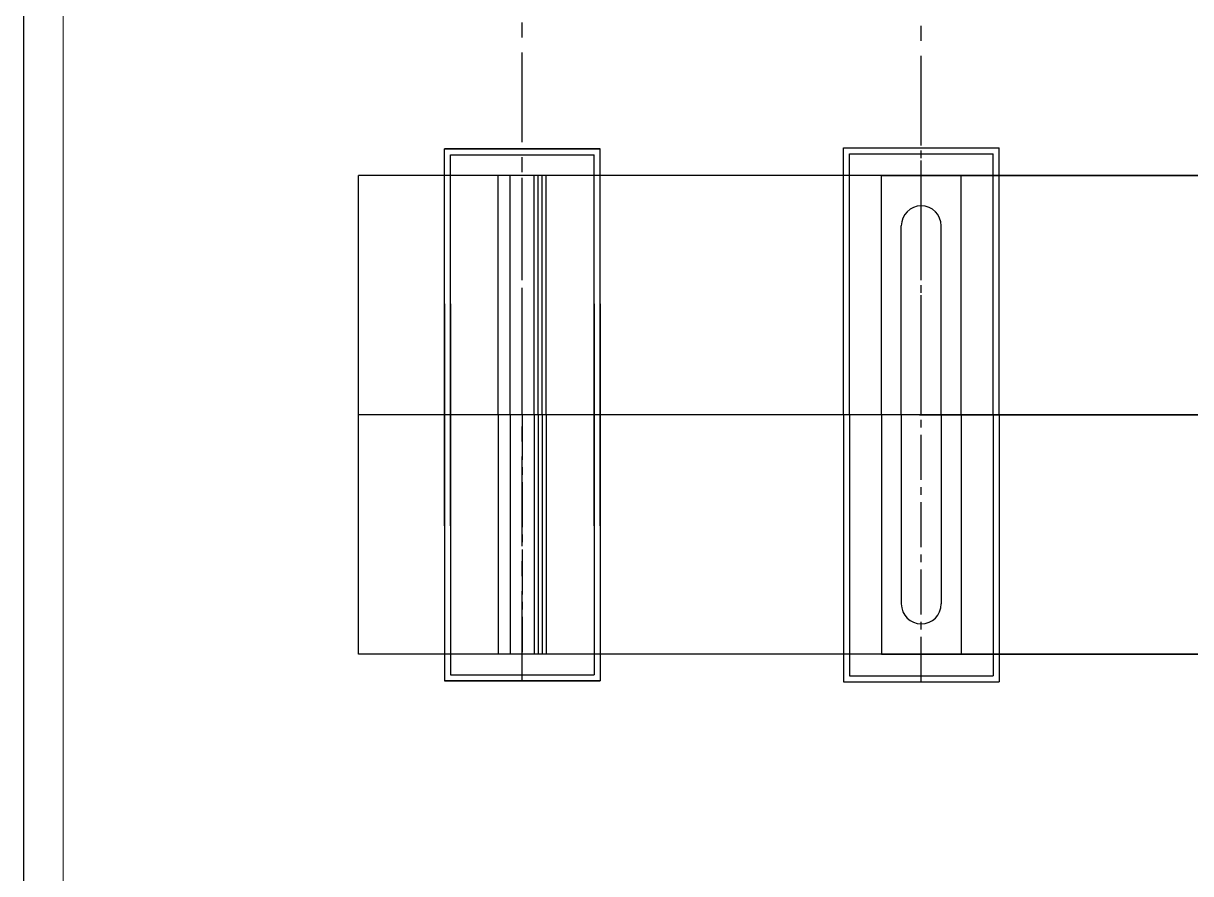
# Model space of a CAD drawing. Header units: metres. Extents: x 3053 to 120577, y 1019 to 87287.
# Drawn here: x 15577 to 44827, y 22328 to 43637 of the extents above; entities that cross this region are included whole.
import ezdxf

# ---------------------------------------------------------------- set-up
doc = ezdxf.new("R2010")
doc.units = ezdxf.units.M
doc.header["$MEASUREMENT"] = 0
doc.linetypes.add('CENTER2', pattern=[1.125, 0.75, -0.125, 0.125, -0.125])
doc.layers.add('centreline', color=6, linetype='CENTER2')
doc.layers.add('PLAN', color=10, linetype='Continuous')
doc.layers.add('EXISTING B WALL', color=5, linetype='Continuous', lineweight=30)
doc.layers.add('S TEXT', color=7, linetype='Continuous', lineweight=20)

msp = doc.modelspace()

# ---------------------------------------------------------------- linework, layer by layer
at = {"color": 7}
for p, q in [((15576.713, 87286.922), (15576.714, 12902.998)), ((26126.714, 40494.228), (30026.714, 40494.228)), ((26126.714, 31044.228), (26126.714, 40494.228)), ((30026.714, 40494.228), (26126.714, 40494.228)), ((26126.714, 40494.228), (30026.714, 40494.228)), ((26126.714, 31044.228), (26126.714, 40494.228)), ((30026.714, 40494.228), (26276.714, 40494.228)), ((30026.714, 31044.228), (30026.714, 40494.228)), ((30026.714, 31044.228), (30026.714, 40494.228)), ((36126.714, 33825.718), (36126.714, 40513.882)), ((36126.714, 40513.882), (40026.714, 40513.882)), ((36126.714, 33825.718), (36126.714, 40513.882)), ((40026.714, 33825.718), (40026.714, 40513.882)), ((40026.714, 33825.718), (40026.714, 40513.882)), ((26276.714, 40344.228), (29876.714, 40344.228)), ((26276.714, 40344.228), (29876.714, 40344.228)), ((26276.714, 31044.228), (26276.714, 40344.228)), ((29876.714, 31044.228), (29876.714, 40344.228)), ((36276.714, 40363.882), (39876.714, 40363.882)), ((36276.714, 33825.718), (36276.714, 40363.882)), ((39876.714, 33825.718), (39876.714, 40363.882)), ((39876.714, 33825.718), (39876.714, 40363.882)), ((37076.714, 39825.726), (39076.714, 39825.726)), ((37076.714, 33825.718), (37076.714, 39825.726)), ((39076.714, 33825.718), (39076.714, 39825.726)), ((37076.714, 33825.718), (37076.714, 39146.786)), ((37576.714, 33825.718), (37576.714, 38563.882)), ((26126.714, 36607.208), (26126.714, 27157.208)), ((26276.714, 36607.208), (26276.714, 27307.208)), ((29876.714, 36607.208), (29876.714, 27307.208)), ((30026.714, 36607.208), (30026.714, 27157.208)), ((36126.714, 33825.718), (36126.714, 27137.554)), ((36126.714, 33825.718), (36126.714, 27137.554)), ((36276.714, 33825.718), (36276.714, 27287.554)), ((37076.714, 33825.718), (37076.714, 28504.651)), ((37076.714, 33825.718), (37076.714, 27825.71)), ((37576.714, 33825.718), (37576.714, 29087.554)), ((39076.714, 33825.718), (39076.714, 27825.71)), ((39876.714, 33825.718), (39876.714, 27287.554)), ((39876.714, 33825.718), (39876.714, 27287.554)), ((40026.714, 33825.718), (40026.714, 27137.554)), ((40026.714, 33825.718), (40026.714, 27137.554)), ((37076.714, 27825.71), (39076.714, 27825.71)), ((26276.714, 27307.208), (29876.714, 27307.208)), ((26276.714, 27307.208), (29876.714, 27307.208)), ((36276.714, 27287.554), (39876.714, 27287.554)), ((26126.714, 27157.208), (30026.714, 27157.208)), ((30026.714, 27157.208), (26126.714, 27157.208)), ((26126.714, 27157.208), (30026.714, 27157.208)), ((30026.714, 27157.208), (26276.714, 27157.208)), ((36126.714, 27137.554), (40026.714, 27137.554))]:
    msp.add_line(p, q, dxfattribs=at)
for centre, start, end in [((38076.714, 38563.882), 0.0000006, 180.0000006), ((38076.714, 29087.554), 180.0000006, 0.0000006)]:
    msp.add_arc(centre, 500, start, end, dxfattribs=at)
at = {"layer": 'centreline', "color": 7, "ltscale": 3000}
for p, q in [((38076.714, 33825.718), (38076.713, 86286.922)), ((28076.714, 27157.208), (28076.714, 62134.077))]:
    msp.add_line(p, q, dxfattribs=at)
at = {"layer": 'centreline', "color": 7, "ltscale": 1500}
for p, q in [((38076.714, 27137.554), (38076.714, 40513.839)), ((28076.714, 33825.718), (28076.714, 39768.624)), ((28076.714, 33825.718), (28076.714, 27882.812))]:
    msp.add_line(p, q, dxfattribs=at)
at = {"layer": 'EXISTING B WALL', "color": 7}
for p, q in [((68122.523, 39825.718), (23976.714, 39825.718)), ((68122.523, 39825.718), (23976.714, 39825.718)), ((38030.905, 39825.719), (82176.714, 39825.718)), ((68122.523, 33825.718), (23976.714, 33825.718)), ((68122.523, 33825.718), (23976.714, 33825.718)), ((38030.905, 33825.719), (82176.714, 33825.718)), ((68122.523, 27825.718), (23976.714, 27825.718)), ((38030.905, 27825.719), (82176.714, 27825.718))]:
    msp.add_line(p, q, dxfattribs=at)
at = {"layer": 'PLAN', "color": 7}
for p, q in [((23976.714, 27825.718), (23976.714, 39825.718)), ((27476.714, 33825.718), (27476.714, 39825.718)), ((27776.714, 33825.718), (27776.714, 39825.718)), ((28376.714, 33825.718), (28376.714, 39825.718)), ((28476.714, 33825.718), (28476.714, 39825.718)), ((28576.714, 33825.718), (28576.714, 39825.718)), ((28676.714, 33825.718), (28676.714, 39825.718)), ((37576.714, 33825.718), (37576.714, 38563.882)), ((38576.714, 33825.718), (38576.714, 38563.882)), ((27476.714, 33825.718), (27476.714, 27825.718)), ((27776.714, 33825.718), (27776.714, 27825.718)), ((28376.714, 33825.718), (28376.714, 27825.718)), ((28476.714, 33825.718), (28476.714, 27825.718)), ((28576.714, 33825.718), (28576.714, 27825.718)), ((28676.714, 33825.718), (28676.714, 27825.718)), ((37576.714, 33825.718), (37576.714, 29087.554)), ((38576.714, 33825.718), (38576.714, 29087.554))]:
    msp.add_line(p, q, dxfattribs=at)
for centre, start, end in [((38076.714, 38563.882), 0.0000006, 180.0000006), ((38076.714, 29087.554), 180.0000006, 0.0000006)]:
    msp.add_arc(centre, 500, start, end, dxfattribs=at)
at = {"layer": 'S TEXT', "color": 7}
msp.add_line((16576.714, 13902.997), (16576.713, 86286.922), dxfattribs=at)

doc.saveas('drawing.dxf')
